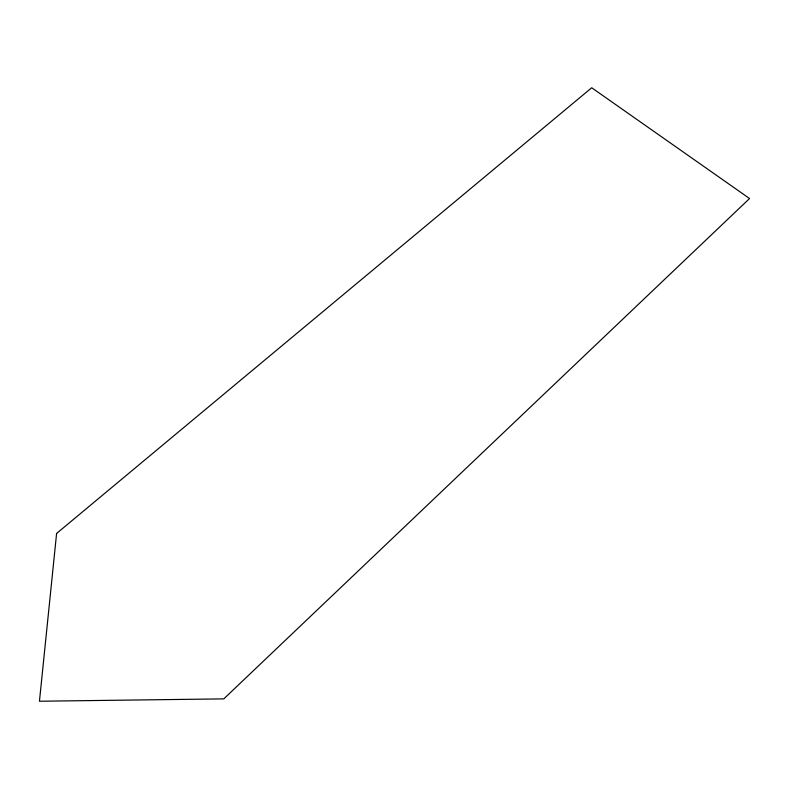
<?xml version="1.0" encoding="UTF-8"?>
<svg xmlns="http://www.w3.org/2000/svg" width="789" height="789" viewBox="0 0 789 789"><rect width="100%" height="100%" fill="white"/><g stroke="black" fill="none" stroke-linecap="round" stroke-linejoin="round"><path stroke-width="1.18" d="M56.601 533.453L39.45 701.234L223.79 698.876L749.55 198.532L591.701 87.766L56.601 533.453"/></g></svg>
